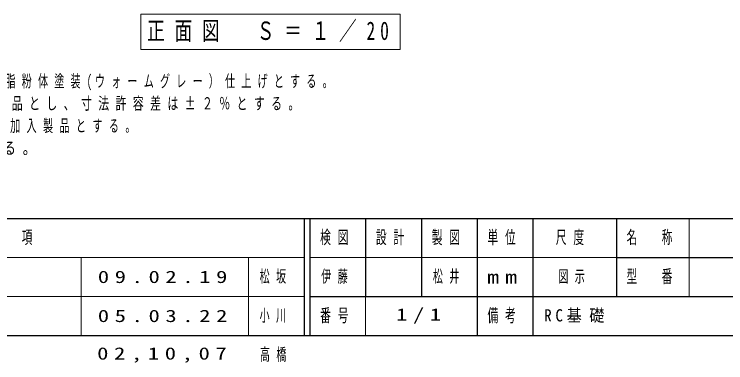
# Model space of a CAD drawing. Units: millimetres on the paper, scale 1:20. Extents: x -365 to 12, y -47 to 257.
# Drawn here: x -290.5 to -162.9, y -4.9 to 57.6 of the extents above; entities that cross this region are included whole.
import ezdxf

# ---------------------------------------------------------------- set-up
doc = ezdxf.new("R2010")
doc.units = ezdxf.units.MM
doc.layers.add('LY_1', color=3, linetype='Continuous', lineweight=25)
doc.layers.add('LY_2', color=7, linetype='Continuous', lineweight=13)
doc.styles.add('ＭＳ ゴシック', font='')
doc.styles.get('ＭＳ ゴシック').set_extended_font_data('MS Gothic')

msp = doc.modelspace()

# ---------------------------------------------------------------- linework, layer by layer
at = {"layer": 'LY_1', "color": 7, "lineweight": 13}
for p, q in [((-221.298, 57.607), (-267.798, 57.607)), ((-267.798, 57.607), (-267.798, 51.307)), ((-221.298, 51.307), (-221.298, 57.607)), ((-267.798, 51.307), (-221.298, 51.307))]:
    msp.add_line(p, q, dxfattribs=at)
at = {"layer": 'LY_2', "color": 20, "lineweight": 25}
for p, q in [((-365, 21), (0, 21)), ((-365, 0), (0, 0))]:
    msp.add_line(p, q, dxfattribs=at)
at = {"layer": 'LY_2', "color": 3, "lineweight": 25}
for p, q in [((-238.5, 21), (-238.5, 0)), ((-237.5, 21), (-237.5, 0)), ((-227.5, 21), (-227.5, 7)), ((-217.5, 21), (-217.5, 7)), ((-207.5, 21), (-207.5, 0)), ((-197.5, 21), (-197.5, 7)), ((-182.5, 21), (-182.5, 7)), ((-182.5, 14), (-70, 14)), ((-237.5, 7), (0, 7)), ((-197.5, 7), (-197.5, 0))]:
    msp.add_line(p, q, dxfattribs=at)
at = {"layer": 'LY_2'}
for p, q in [((-169.5, 21), (-169.5, 7)), ((-365, 14), (-238.5, 14)), ((-278.5, 14), (-278.5, 0)), ((-248.5, 14), (-248.5, 0)), ((-237.5, 14), (-182.5, 14)), ((-365, 7), (-238.5, 7)), ((-227.5, 7), (-227.5, 0))]:
    msp.add_line(p, q, dxfattribs=at)

# ---------------------------------------------------------------- texts
at = {"layer": 'LY_1', "color": 7, "style": 'ＭＳ ゴシック'}
for s, insert, char_height, attachment_point in [('\\T1.56;\\W0.7;正面図\u3000Ｓ＝１／20', (-244.548, 54.457), 3.299, 5), ('\\T1.62;\\W0.6;鋼材は、電気亜鉛メッキ処理の上、ポリエステル樹脂粉体塗装(ウォームグレー）仕上げとする。', (-359.103, 46.725), 2.199, 1), ('\\T1.59;\\W0.65;ベンチ座は、PE(高密度ポリエチレン)ブロー成形品とし、寸法許容差は±２％とする。', (-359.103, 42.725), 2.199, 1), ('\\T1.64;\\W0.6;本製品は、（社）日本公園施設業協会賠償責任保険加入製品とする。', (-359.103, 38.725), 2.199, 1), ('\\T1.5;\\W0.8;本製品は、ISO9001認証取得企業製品とする。', (-359.103, 34.725), 2.199, 1), ('\\T1.5;\\W1.35;09.02.19', (-275.5, 10.5), 2.199, 4), ('\\T1.64;\\W0.6;松坂', (-246.5, 10.5), 2.199, 4), ('\\T1.64;\\W0.6;伊藤', (-232.5, 10.5), 2.199, 5), ('\\T1.64;\\W0.6;松井', (-212.5, 10.5), 2.199, 5), ('\\T1.64;\\W0.6;図示', (-190, 10.5), 2.199, 5), ('\\T1.5;\\W1.35;05.03.22', (-275.5, 3.5), 2.199, 4), ('\\T1.64;\\W0.6;小川', (-246.5, 3.5), 2.199, 4), ('\\T1.5;\\W1.35;1/1', (-217.5, 3.5), 2.199, 5), ('\\T1.5;\\W0.9;RC基礎', (-195.5, 3.5), 2.199, 4), ('\\T1.5;\\W1.35;02,10,07', (-263.5, -3.5), 2.199, 5), ('\\T1.64;\\W0.6;高橋', (-243.5, -3.5), 2.199, 5)]:
    msp.add_mtext(s, dxfattribs=dict(at, insert=insert, char_height=char_height, attachment_point=attachment_point))
at = {"layer": 'LY_2', "char_height": 2.346, "attachment_point": 5, "style": 'ＭＳ ゴシック'}
for s, insert in [('\\T1.64;\\W0.6;改\u3000\u3000訂\u3000\u3000事\u3000\u3000項', (-301.75, 17.5)), ('\\T1.64;\\W0.6;検図', (-232.5, 17.5)), ('\\T1.64;\\W0.6;設計', (-222.5, 17.5)), ('\\T1.64;\\W0.6;製図', (-212.5, 17.5)), ('\\T1.64;\\W0.6;単位', (-202.5, 17.5)), ('\\T1.64;\\W0.6;尺度', (-190.25, 17.5)), ('\\T1.64;\\W0.6;名\u3000称', (-176, 17.5)), ('\\T1.64;\\W0.6;型\u3000番', (-176, 10.5)), ('\\T1.5;\\W1.35;mm', (-202.5, 10.5)), ('\\T1.64;\\W0.6;番号', (-232.5, 3.5)), ('\\T1.64;\\W0.6;備考', (-202.5, 3.5))]:
    msp.add_mtext(s, dxfattribs=dict(at, insert=insert))

doc.saveas('drawing.dxf')
